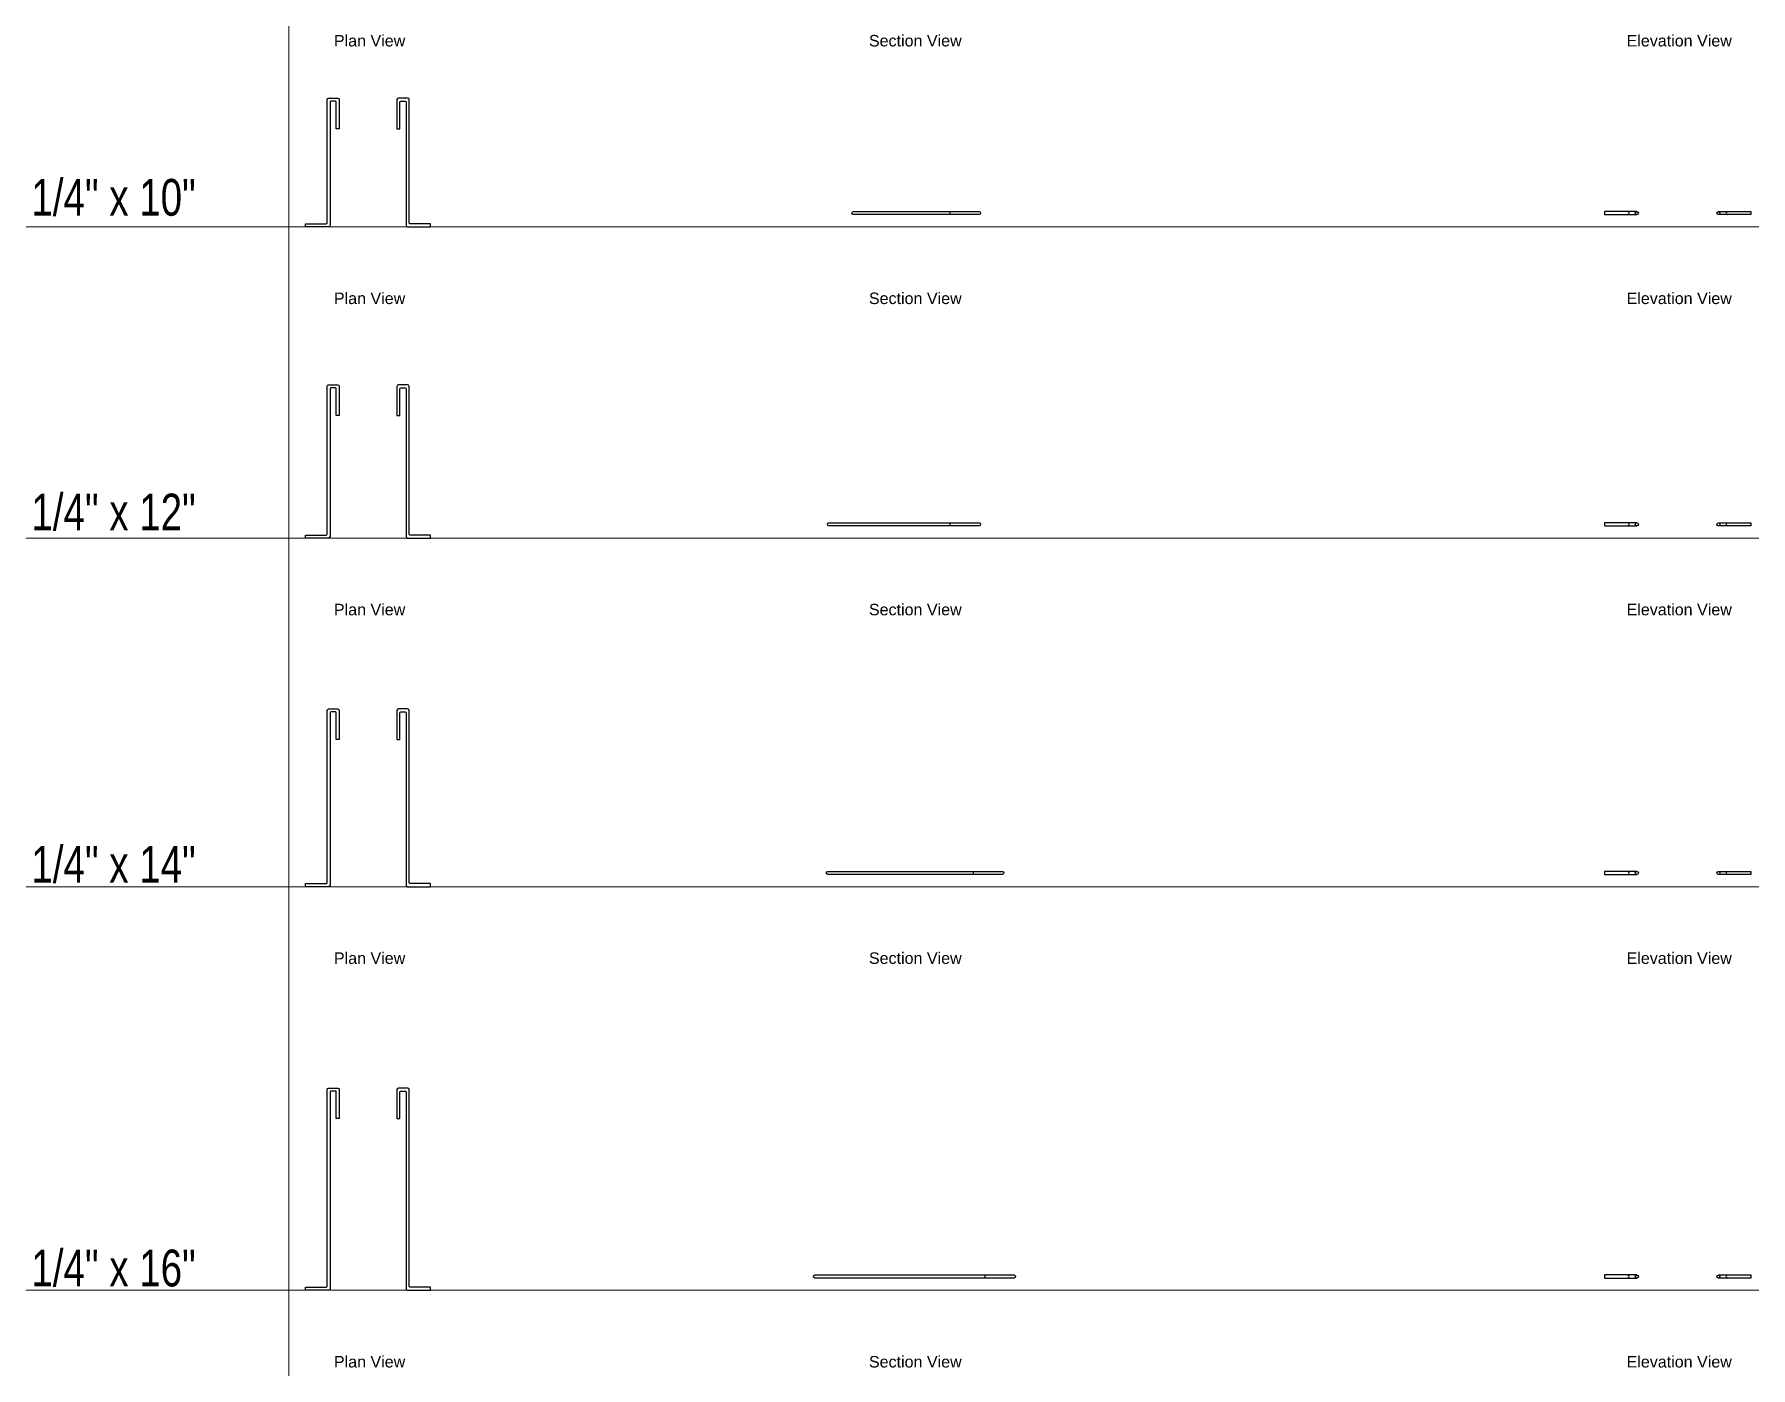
# Model space of a CAD drawing. Header units: inches. Extents: x 16 to 191, y -158 to 82.
# Drawn here: x 16.6 to 156.7, y -158.1 to -49.3 of the extents above; entities that cross this region are included whole.
import ezdxf
from ezdxf.enums import TextEntityAlignment as Align

# ---------------------------------------------------------------- set-up
doc = ezdxf.new("R2010")
doc.units = ezdxf.units.IN
doc.header["$LTSCALE"] = 48
doc.header["$MEASUREMENT"] = 0
doc.layers.add('A-Anno-Dims', color=211, linetype='Continuous', lineweight=25)
doc.layers.add('G-Anno-Ttlb', color=213, linetype='Continuous', lineweight=50)
doc.layers.add('G-Anno-Nplt', color=140, linetype='Continuous', lineweight=18, plot=False)
doc.styles.add('Arch-Dim', font='arial.ttf', dxfattribs={"width": 0.75})
doc.styles.add('RomanS', font='romans.shx')

# ---------------------------------------------------------------- blocks, each defined once
blk = doc.blocks.new('Anno_Title_T2')
at = {"color": 0, "linetype": 'ByBlock', "lineweight": -2, "style": 'RomanS'}
blk.add_attdef('TITLE', (0, 0.5), '', height=1.25, dxfattribs=at)
blk.add_attdef('SCALE', text='', height=0.75, dxfattribs=at).set_placement((0, -0.5), align=Align.TOP_LEFT)
blk = doc.blocks.new('AecDtl_.25x10PerpendicularWireColumnPlanLeft')
at = {"color": 0, "linetype": 'ByBlock', "lineweight": -2, "ltscale": 0.0625}
blk.add_lwpolyline([(-2, -10.25), (-2, -10), (-0.3125, -10, 0.41421356), (-0.25, -9.9375), (-0.25, 0.125, -0.41421356), (-0.125, 0.25), (0.625, 0.25, -0.41421356), (0.75, 0.125), (0.75, -2.25), (0.5, -2.25), (0.5, -0.0625, 0.41421356), (0.4375, 0), (0.0625, 0, 0.41421356), (0, -0.0625), (0, -10.125, -0.41421356), (-0.125, -10.25)], format="xyb", close=True, dxfattribs=at)
blk = doc.blocks.new('AecDtl_.25x10PerpendicularWireColumnPlanRight')
at = {"color": 0, "linetype": 'ByBlock', "lineweight": -2, "ltscale": 0.0625}
blk.add_lwpolyline([(0.125, -10.25), (2, -10.25), (2, -10), (0.3125, -10, -0.41421356), (0.25, -9.9375), (0.25, 0.125, 0.41421356), (0.125, 0.25), (-0.625, 0.25, 0.41421356), (-0.75, 0.125), (-0.75, -2.25), (-0.5, -2.25), (-0.5, -0.0625, -0.41421356), (-0.4375, 0), (-0.0625, 0, -0.41421356), (0, -0.0625), (0, -10.125, 0.41421356)], format="xyb", close=True, dxfattribs=at)
blk = doc.blocks.new('AecDtl_.25x12PerpendicularWireColumnPlanLeft')
at = {"color": 0, "linetype": 'ByBlock', "lineweight": -2, "ltscale": 0.0625}
blk.add_lwpolyline([(-2, -12.25), (-2, -12), (-0.3125, -12, 0.41421356), (-0.25, -11.9375), (-0.25, 0.125, -0.41421356), (-0.125, 0.25), (0.625, 0.25, -0.41421356), (0.75, 0.125), (0.75, -2.25), (0.5, -2.25), (0.5, -0.0625, 0.41421356), (0.4375, 0), (0.0625, 0, 0.41421356), (0, -0.0625), (0, -12.125, -0.41421356), (-0.125, -12.25)], format="xyb", close=True, dxfattribs=at)
blk = doc.blocks.new('AecDtl_.25x12PerpendicularWireColumnPlanRight')
at = {"color": 0, "linetype": 'ByBlock', "lineweight": -2, "ltscale": 0.0625}
blk.add_lwpolyline([(0.125, -12.25), (2, -12.25), (2, -12), (0.3125, -12, -0.41421356), (0.25, -11.9375), (0.25, 0.125, 0.41421356), (0.125, 0.25), (-0.625, 0.25, 0.41421356), (-0.75, 0.125), (-0.75, -2.25), (-0.5, -2.25), (-0.5, -0.0625, -0.41421356), (-0.4375, 0), (-0.0625, 0, -0.41421356), (0, -0.0625), (0, -12.125, 0.41421356)], format="xyb", close=True, dxfattribs=at)
blk = doc.blocks.new('AecDtl_.25x12PerpendicularWireColumnSection')
at = {"color": 0, "linetype": 'ByBlock', "lineweight": -2, "ltscale": 0.0625}
blk.add_lwpolyline([(-12.1875, 0.25), (0.0625, 0.25, -1), (0.0625, 0), (-12.1875, 0, -1)], format="xyb", close=True, dxfattribs=at)
blk.add_lwpolyline([(-2.3125, 0.25), (-2.3125, 0)], dxfattribs=at)
blk = doc.blocks.new('AecDtl_.25x10PerpendicularWireColumnSection')
at = {"color": 0, "linetype": 'ByBlock', "lineweight": -2, "ltscale": 0.0625}
blk.add_lwpolyline([(-10.1875, 0.25), (0.0625, 0.25, -1), (0.0625, 0), (-10.1875, 0, -1)], format="xyb", close=True, dxfattribs=at)
blk.add_lwpolyline([(-2.3125, 0.25), (-2.3125, 0)], dxfattribs=at)
blk = doc.blocks.new('AecDtl_.25x14PerpendicularWireColumnPlanLeft')
at = {"color": 0, "linetype": 'ByBlock', "lineweight": -2, "ltscale": 0.0625}
blk.add_lwpolyline([(-2, -14.25), (-2, -14), (-0.3125, -14, 0.41421356), (-0.25, -13.9375), (-0.25, 0.125, -0.41421356), (-0.125, 0.25), (0.625, 0.25, -0.41421356), (0.75, 0.125), (0.75, -2.25), (0.5, -2.25), (0.5, -0.0625, 0.41421356), (0.4375, 0), (0.0625, 0, 0.41421356), (0, -0.0625), (0, -14.125, -0.41421356), (-0.125, -14.25)], format="xyb", close=True, dxfattribs=at)
blk = doc.blocks.new('AecDtl_.25x14PerpendicularWireColumnPlanRight')
at = {"color": 0, "linetype": 'ByBlock', "lineweight": -2, "ltscale": 0.0625}
blk.add_lwpolyline([(0.125, -14.25), (2, -14.25), (2, -14), (0.3125, -14, -0.41421356), (0.25, -13.9375), (0.25, 0.125, 0.41421356), (0.125, 0.25), (-0.625, 0.25, 0.41421356), (-0.75, 0.125), (-0.75, -2.25), (-0.5, -2.25), (-0.5, -0.0625, -0.41421356), (-0.4375, 0), (-0.0625, 0, -0.41421356), (0, -0.0625), (0, -14.125, 0.41421356)], format="xyb", close=True, dxfattribs=at)
blk = doc.blocks.new('AecDtl_.25x14PerpendicularWireColumnSection')
at = {"color": 0, "linetype": 'ByBlock', "lineweight": -2, "ltscale": 0.0625}
blk.add_lwpolyline([(-14.1875, 0.25), (0.0625, 0.25, -1), (0.0625, 0), (-14.1875, 0, -1)], format="xyb", close=True, dxfattribs=at)
blk.add_lwpolyline([(-2.3125, 0.25), (-2.3125, 0)], dxfattribs=at)
blk = doc.blocks.new('AecDtl_.25x16PerpendicularWireColumnPlanLeft')
at = {"color": 0, "linetype": 'ByBlock', "lineweight": -2, "ltscale": 0.0625}
blk.add_lwpolyline([(-2, -16.25), (-2, -16), (-0.3125, -16, 0.41421356), (-0.25, -15.9375), (-0.25, 0.125, -0.41421356), (-0.125, 0.25), (0.625, 0.25, -0.41421356), (0.75, 0.125), (0.75, -2.25), (0.5, -2.25), (0.5, -0.0625, 0.41421356), (0.4375, 0), (0.0625, 0, 0.41421356), (0, -0.0625), (0, -16.125, -0.41421356), (-0.125, -16.25)], format="xyb", close=True, dxfattribs=at)
blk = doc.blocks.new('AecDtl_.25x16PerpendicularWireColumnPlanRight')
at = {"color": 0, "linetype": 'ByBlock', "lineweight": -2, "ltscale": 0.0625}
blk.add_lwpolyline([(0.125, -16.25), (2, -16.25), (2, -16), (0.3125, -16, -0.41421356), (0.25, -15.9375), (0.25, 0.125, 0.41421356), (0.125, 0.25), (-0.625, 0.25, 0.41421356), (-0.75, 0.125), (-0.75, -2.25), (-0.5, -2.25), (-0.5, -0.0625, -0.41421356), (-0.4375, 0), (-0.0625, 0, -0.41421356), (0, -0.0625), (0, -16.125, 0.41421356)], format="xyb", close=True, dxfattribs=at)
blk = doc.blocks.new('AecDtl_.25x16PerpendicularWireColumnSection')
at = {"color": 0, "linetype": 'ByBlock', "lineweight": -2, "ltscale": 0.0625}
blk.add_lwpolyline([(-16.1875, 0.25), (0.0625, 0.25, -1), (0.0625, 0), (-16.1875, 0, -1)], format="xyb", close=True, dxfattribs=at)
blk.add_lwpolyline([(-2.3125, 0.25), (-2.3125, 0)], dxfattribs=at)
blk = doc.blocks.new('AecDtl_.25x10PerpendicularWireColumnElevationLeft')
at = {"color": 0, "linetype": 'ByBlock', "lineweight": -2, "ltscale": 0.0625}
blk.add_lwpolyline([(0.63, 0.25), (-2, 0.25), (-2, 0), (0.63, 0)], dxfattribs=at)
blk.add_circle((0.63, 0.12), 0.125, dxfattribs=at)
blk.add_arc((-0.12, 0.12), 0.125, 270, 90, dxfattribs=at)
blk = doc.blocks.new('AecDtl_.25x10PerpendicularWireColumnElevationRight')
at = {"color": 0, "linetype": 'ByBlock', "lineweight": -2, "ltscale": 0.0625}
blk.add_lwpolyline([(-0.63, 0.25), (2, 0.25), (2, 0), (-0.63, 0)], dxfattribs=at)
blk.add_circle((-0.63, 0.12), 0.125, dxfattribs=at)
blk.add_arc((0.12, 0.12), 0.125, 90, 270, dxfattribs=at)
blk = doc.blocks.new('AecDtl_.25x12PerpendicularWireColumnElevationLeft')
at = {"color": 0, "linetype": 'ByBlock', "lineweight": -2, "ltscale": 0.0625}
blk.add_lwpolyline([(0.63, 0.25), (-2, 0.25), (-2, 0), (0.63, 0)], dxfattribs=at)
blk.add_circle((0.63, 0.12), 0.125, dxfattribs=at)
blk.add_arc((-0.12, 0.12), 0.125, 270, 90, dxfattribs=at)
blk = doc.blocks.new('AecDtl_.25x12PerpendicularWireColumnElevationRight')
at = {"color": 0, "linetype": 'ByBlock', "lineweight": -2, "ltscale": 0.0625}
blk.add_lwpolyline([(-0.63, 0.25), (2, 0.25), (2, 0), (-0.63, 0)], dxfattribs=at)
blk.add_circle((-0.63, 0.12), 0.125, dxfattribs=at)
blk.add_arc((0.12, 0.12), 0.125, 90, 270, dxfattribs=at)
blk = doc.blocks.new('AecDtl_.25x14PerpendicularWireColumnElevationLeft')
at = {"color": 0, "linetype": 'ByBlock', "lineweight": -2, "ltscale": 0.0625}
blk.add_lwpolyline([(0.63, 0.25), (-2, 0.25), (-2, 0), (0.63, 0)], dxfattribs=at)
blk.add_circle((0.63, 0.12), 0.125, dxfattribs=at)
blk.add_arc((-0.12, 0.12), 0.125, 270, 90, dxfattribs=at)
blk = doc.blocks.new('AecDtl_.25x14PerpendicularWireColumnElevationRight')
at = {"color": 0, "linetype": 'ByBlock', "lineweight": -2, "ltscale": 0.0625}
blk.add_lwpolyline([(-0.63, 0.25), (2, 0.25), (2, 0), (-0.63, 0)], dxfattribs=at)
blk.add_circle((-0.63, 0.12), 0.125, dxfattribs=at)
blk.add_arc((0.12, 0.12), 0.125, 90, 270, dxfattribs=at)
blk = doc.blocks.new('AecDtl_.25x16PerpendicularWireColumnElevationLeft')
at = {"color": 0, "linetype": 'ByBlock', "lineweight": -2, "ltscale": 0.0625}
blk.add_lwpolyline([(0.63, 0.25), (-2, 0.25), (-2, 0), (0.63, 0)], dxfattribs=at)
blk.add_circle((0.63, 0.12), 0.125, dxfattribs=at)
blk.add_arc((-0.12, 0.12), 0.125, 270, 90, dxfattribs=at)
blk = doc.blocks.new('AecDtl_.25x16PerpendicularWireColumnElevationRight')
at = {"color": 0, "linetype": 'ByBlock', "lineweight": -2, "ltscale": 0.0625}
blk.add_lwpolyline([(-0.63, 0.25), (2, 0.25), (2, 0), (-0.63, 0)], dxfattribs=at)
blk.add_circle((-0.63, 0.12), 0.125, dxfattribs=at)
blk.add_arc((0.12, 0.12), 0.125, 90, 270, dxfattribs=at)

msp = doc.modelspace()

# ---------------------------------------------------------------- linework, layer by layer
at = {"layer": 'G-Anno-Nplt'}
for p, direction in [((37.3635, 490.02885), (0, -1)), ((1046.2509, -65.0365), (1, 0)), ((1052.25816, -90.42878), (1, 0)), ((1052.25816, -118.8666), (1, 0)), ((1052.98029, -151.79259), (1, 0))]:
    msp.add_xline(p, direction, dxfattribs=at)

# ---------------------------------------------------------------- block references
for name, p in [('AecDtl_.25x10PerpendicularWireColumnPlanLeft', (40.72406, -54.7865)), ('AecDtl_.25x10PerpendicularWireColumnPlanRight', (46.92406, -54.7865)), ('AecDtl_.25x10PerpendicularWireColumnSection', (93.62252, -64.0365)), ('AecDtl_.25x10PerpendicularWireColumnElevationLeft', (146.73529, -64.0365)), ('AecDtl_.25x10PerpendicularWireColumnElevationRight', (154.65439, -64.0365)), ('AecDtl_.25x12PerpendicularWireColumnPlanLeft', (40.72406, -78.17878)), ('AecDtl_.25x12PerpendicularWireColumnPlanRight', (46.92406, -78.17878)), ('AecDtl_.25x12PerpendicularWireColumnSection', (93.62252, -89.42878)), ('AecDtl_.25x12PerpendicularWireColumnElevationLeft', (146.73529, -89.42878)), ('AecDtl_.25x12PerpendicularWireColumnElevationRight', (154.65439, -89.42878)), ('AecDtl_.25x14PerpendicularWireColumnPlanLeft', (40.72406, -104.6166)), ('AecDtl_.25x14PerpendicularWireColumnPlanRight', (46.92406, -104.6166)), ('AecDtl_.25x14PerpendicularWireColumnSection', (95.52825, -117.8666)), ('AecDtl_.25x14PerpendicularWireColumnElevationLeft', (146.73529, -117.8666)), ('AecDtl_.25x14PerpendicularWireColumnElevationRight', (154.65439, -117.8666)), ('AecDtl_.25x16PerpendicularWireColumnPlanLeft', (40.72406, -135.54259)), ('AecDtl_.25x16PerpendicularWireColumnPlanRight', (46.92406, -135.54259)), ('AecDtl_.25x16PerpendicularWireColumnSection', (96.48112, -150.79259)), ('AecDtl_.25x16PerpendicularWireColumnElevationLeft', (146.73529, -150.79259)), ('AecDtl_.25x16PerpendicularWireColumnElevationRight', (154.65439, -150.79259))]:
    msp.add_blockref(name, p)
at = {"layer": 'G-Anno-Ttlb'}
ref = msp.add_blockref('Anno_Title_T2', (41.03464, -50.69465), dxfattribs=dict(at, xscale=0.75, yscale=0.75, zscale=0.75))
ref.add_attrib('TITLE', 'Plan View', (41.03464, -50.31965), dxfattribs={"layer": '0', "color": 0, "linetype": 'ByBlock', "lineweight": -2, "height": 0.9375, "style": 'Arch-Dim'})
ref = msp.add_blockref('Anno_Title_T2', (84.69669, -50.69465), dxfattribs=dict(at, xscale=0.75, yscale=0.75, zscale=0.75))
ref.add_attrib('TITLE', 'Section View', (84.69669, -50.31965), dxfattribs={"layer": '0', "color": 0, "linetype": 'ByBlock', "lineweight": -2, "height": 0.9375, "style": 'Arch-Dim'})
ref = msp.add_blockref('Anno_Title_T2', (146.52804, -50.69465), dxfattribs=dict(at, xscale=0.75, yscale=0.75, zscale=0.75))
ref.add_attrib('TITLE', 'Elevation View', (146.52804, -50.31965), dxfattribs={"layer": '0', "color": 0, "linetype": 'ByBlock', "lineweight": -2, "height": 0.9375, "style": 'Arch-Dim'})
ref = msp.add_blockref('Anno_Title_T2', (41.03464, -71.71185), dxfattribs=dict(at, xscale=0.75, yscale=0.75, zscale=0.75))
ref.add_attrib('TITLE', 'Plan View', (41.03464, -71.33685), dxfattribs={"layer": '0', "color": 0, "linetype": 'ByBlock', "lineweight": -2, "height": 0.9375, "style": 'Arch-Dim'})
ref = msp.add_blockref('Anno_Title_T2', (84.69669, -71.71185), dxfattribs=dict(at, xscale=0.75, yscale=0.75, zscale=0.75))
ref.add_attrib('TITLE', 'Section View', (84.69669, -71.33685), dxfattribs={"layer": '0', "color": 0, "linetype": 'ByBlock', "lineweight": -2, "height": 0.9375, "style": 'Arch-Dim'})
ref = msp.add_blockref('Anno_Title_T2', (146.52804, -71.71185), dxfattribs=dict(at, xscale=0.75, yscale=0.75, zscale=0.75))
ref.add_attrib('TITLE', 'Elevation View', (146.52804, -71.33685), dxfattribs={"layer": '0', "color": 0, "linetype": 'ByBlock', "lineweight": -2, "height": 0.9375, "style": 'Arch-Dim'})
ref = msp.add_blockref('Anno_Title_T2', (41.03464, -97.10413), dxfattribs=dict(at, xscale=0.75, yscale=0.75, zscale=0.75))
ref.add_attrib('TITLE', 'Plan View', (41.03464, -96.72913), dxfattribs={"layer": '0', "color": 0, "linetype": 'ByBlock', "lineweight": -2, "height": 0.9375, "style": 'Arch-Dim'})
ref = msp.add_blockref('Anno_Title_T2', (84.69669, -97.10413), dxfattribs=dict(at, xscale=0.75, yscale=0.75, zscale=0.75))
ref.add_attrib('TITLE', 'Section View', (84.69669, -96.72913), dxfattribs={"layer": '0', "color": 0, "linetype": 'ByBlock', "lineweight": -2, "height": 0.9375, "style": 'Arch-Dim'})
ref = msp.add_blockref('Anno_Title_T2', (146.52804, -97.10413), dxfattribs=dict(at, xscale=0.75, yscale=0.75, zscale=0.75))
ref.add_attrib('TITLE', 'Elevation View', (146.52804, -96.72913), dxfattribs={"layer": '0', "color": 0, "linetype": 'ByBlock', "lineweight": -2, "height": 0.9375, "style": 'Arch-Dim'})
ref = msp.add_blockref('Anno_Title_T2', (41.03464, -125.54195), dxfattribs=dict(at, xscale=0.75, yscale=0.75, zscale=0.75))
ref.add_attrib('TITLE', 'Plan View', (41.03464, -125.16695), dxfattribs={"layer": '0', "color": 0, "linetype": 'ByBlock', "lineweight": -2, "height": 0.9375, "style": 'Arch-Dim'})
ref = msp.add_blockref('Anno_Title_T2', (84.69669, -125.54195), dxfattribs=dict(at, xscale=0.75, yscale=0.75, zscale=0.75))
ref.add_attrib('TITLE', 'Section View', (84.69669, -125.16695), dxfattribs={"layer": '0', "color": 0, "linetype": 'ByBlock', "lineweight": -2, "height": 0.9375, "style": 'Arch-Dim'})
ref = msp.add_blockref('Anno_Title_T2', (146.52804, -125.54195), dxfattribs=dict(at, xscale=0.75, yscale=0.75, zscale=0.75))
ref.add_attrib('TITLE', 'Elevation View', (146.52804, -125.16695), dxfattribs={"layer": '0', "color": 0, "linetype": 'ByBlock', "lineweight": -2, "height": 0.9375, "style": 'Arch-Dim'})
ref = msp.add_blockref('Anno_Title_T2', (41.03464, -158.46793), dxfattribs=dict(at, xscale=0.75, yscale=0.75, zscale=0.75))
ref.add_attrib('TITLE', 'Plan View', (41.03464, -158.09293), dxfattribs={"layer": '0', "color": 0, "linetype": 'ByBlock', "lineweight": -2, "height": 0.9375, "style": 'Arch-Dim'})
ref = msp.add_blockref('Anno_Title_T2', (84.69669, -158.46793), dxfattribs=dict(at, xscale=0.75, yscale=0.75, zscale=0.75))
ref.add_attrib('TITLE', 'Section View', (84.69669, -158.09293), dxfattribs={"layer": '0', "color": 0, "linetype": 'ByBlock', "lineweight": -2, "height": 0.9375, "style": 'Arch-Dim'})
ref = msp.add_blockref('Anno_Title_T2', (146.52804, -158.46793), dxfattribs=dict(at, xscale=0.75, yscale=0.75, zscale=0.75))
ref.add_attrib('TITLE', 'Elevation View', (146.52804, -158.09293), dxfattribs={"layer": '0', "color": 0, "linetype": 'ByBlock', "lineweight": -2, "height": 0.9375, "style": 'Arch-Dim'})

# ---------------------------------------------------------------- texts
at = {"layer": 'A-Anno-Dims', "style": 'Arch-Dim', "width": 0.75}
for s, p in [('1/4" x 10"', (16.34619, -64.12957)), ('1/4" x 12"', (16.34619, -89.80466)), ('1/4" x 14"', (16.34619, -118.54186)), ('1/4" x 16"', (16.34619, -151.47769))]:
    msp.add_text(s, height=3, dxfattribs=at).set_placement(p)

doc.saveas('drawing.dxf')
